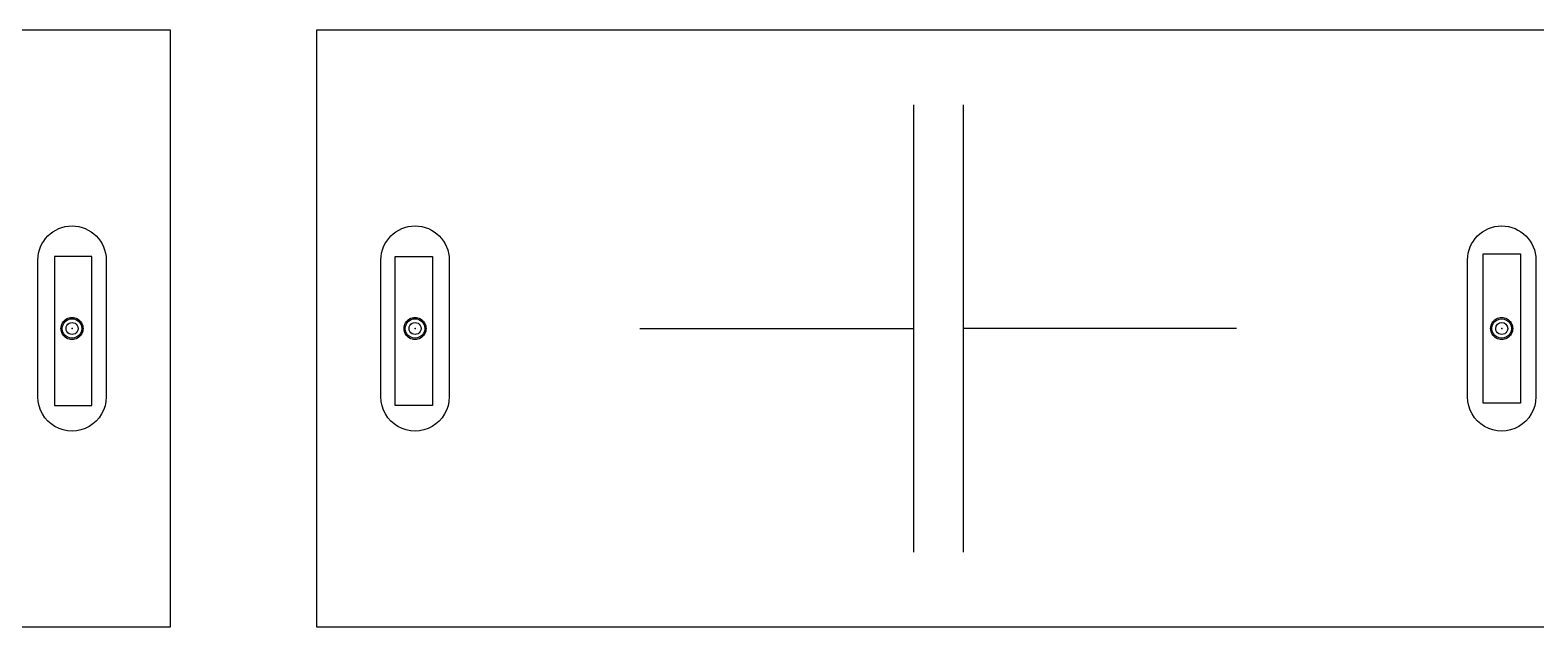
# Model space of a CAD drawing. Header units: millimetres. Extents: x 24815 to 37444, y -10619 to 6020.
# Drawn here: x 34955.2 to 35015.8, y 302.2 to 326.2 of the extents above; entities that cross this region are included whole.
import ezdxf

# ---------------------------------------------------------------- set-up
doc = ezdxf.new("R2010")
doc.units = ezdxf.units.MM

# ---------------------------------------------------------------- blocks, each defined once
blk = doc.blocks.new('A$C3CC6408C')
at = {"color": 2}
for p, q in [((-178.52, -67.249), (-229.975, -67.249)), ((-178.52, -91.247), (-178.52, -67.249)), ((-166.644, -67.249), (-172.643, -67.249)), ((-172.643, -67.249), (-172.643, -91.247)), ((-121.188, -67.249), (-166.644, -67.249)), ((-148.645, -70.248), (-148.645, -88.247)), ((-146.646, -70.248), (-146.646, -88.247)), ((-125.734, -82.247), (-125.734, -76.248)), ((-125.734, -76.248), (-124.234, -76.248)), ((-124.234, -76.248), (-124.234, -82.247)), ((-183.854, -81.998), (-183.854, -76.498)), ((-183.854, -81.998), (-183.854, -76.498)), ((-181.682, -76.348), (-183.182, -76.348)), ((-183.182, -76.348), (-183.182, -82.347)), ((-181.682, -82.347), (-181.682, -76.348)), ((-181.104, -76.498), (-181.104, -81.998)), ((-181.104, -76.498), (-181.104, -81.998)), ((-170.059, -81.998), (-170.059, -76.498)), ((-170.059, -76.498), (-170.059, -76.498)), ((-170.059, -81.998), (-170.059, -76.498)), ((-170.059, -76.498), (-170.059, -76.498)), ((-169.478, -82.347), (-169.478, -76.348)), ((-169.478, -76.348), (-167.978, -76.348)), ((-167.978, -76.348), (-167.978, -82.347)), ((-167.309, -76.498), (-167.309, -81.998)), ((-167.309, -76.498), (-167.309, -81.998)), ((-126.359, -81.998), (-126.359, -76.498)), ((-126.359, -76.498), (-126.359, -76.498)), ((-126.359, -81.998), (-126.359, -76.498)), ((-126.359, -76.498), (-126.359, -76.498)), ((-123.609, -76.498), (-123.609, -81.998)), ((-123.609, -76.498), (-123.609, -81.998)), ((-159.645, -79.248), (-148.645, -79.248)), ((-135.647, -79.248), (-146.646, -79.248)), ((-183.182, -82.347), (-182.682, -82.347)), ((-182.682, -82.347), (-181.682, -82.347)), ((-181.104, -81.998), (-181.104, -81.998)), ((-181.104, -81.998), (-181.104, -81.998)), ((-167.978, -82.347), (-169.478, -82.347)), ((-125.234, -82.247), (-125.734, -82.247)), ((-124.234, -82.247), (-125.234, -82.247)), ((-184.519, -91.247), (-178.52, -91.247)), ((-172.643, -91.247), (-121.188, -91.247))]:
    blk.add_line(p, q, dxfattribs=at)
at = {"color": 2, "extrusion": (0, 0, -1)}
for centre, major_axis, start_param, end_param in [((-124.984, -76.498), (0.972, 0.972), 3.926991, 7.068583), ((-124.984, -76.498), (0.972, 0.972), 3.926991, 7.068583), ((-182.479, -76.498), (0.972, 0.972), 3.926991, 7.068583), ((-182.479, -76.498), (0.972, 0.972), 3.926991, 7.068583), ((-168.684, -76.498), (0.972, 0.972), 3.926991, 7.068583), ((-168.684, -76.498), (0.972, 0.972), 3.926991, 7.068583), ((-182.479, -79.248), (-0.314, 0.314), 5.497787, 8.63938), ((-182.479, -79.248), (-0.314, 0.314), 5.497787, 8.63938), ((-182.479, -79.248), (-0.314, 0.314), 2.356194, 5.497787), ((-182.479, -79.248), (-0.314, 0.314), 2.356194, 5.497787), ((-182.479, -79.248), (0.278, 0.278), 3.926991, 7.068583), ((-182.479, -79.248), (0.278, 0.278), 3.926991, 7.068583), ((-182.479, -79.248), (0.278, 0.278), 3.926991, 7.068583), ((-182.479, -79.248), (0.278, 0.278), 3.926991, 7.068583), ((-182.479, -79.248), (0.278, 0.278), 3.926991, 7.068583), ((-182.479, -79.248), (0.278, 0.278), 3.926991, 7.068583), ((-182.479, -79.248), (0.278, 0.278), 3.926991, 7.068583), ((-182.479, -79.248), (0.278, 0.278), 3.926991, 7.068583), ((-182.479, -79.248), (0.278, 0.278), 3.926991, 7.068583), ((-182.479, -79.248), (0.278, 0.278), 3.926991, 7.068583), ((-182.479, -79.248), (0.278, 0.278), 3.926991, 7.068583), ((-182.479, -79.248), (0.278, 0.278), 0.785398, 3.926991), ((-182.479, -79.248), (0.278, 0.278), 0.785398, 3.926991), ((-182.479, -79.248), (0.278, 0.278), 0.785398, 3.926991), ((-182.479, -79.248), (0.278, 0.278), 0.785398, 3.926991), ((-182.479, -79.248), (0.278, 0.278), 0.785398, 3.926991), ((-182.479, -79.248), (0.278, 0.278), 0.785398, 3.926991), ((-182.479, -79.248), (0.278, 0.278), 0.785398, 3.926991), ((-182.479, -79.248), (0.278, 0.278), 0.785398, 3.926991), ((-182.479, -79.248), (0.278, 0.278), 0.785398, 3.926991), ((-182.479, -79.248), (0.278, 0.278), 0.785398, 3.926991), ((-182.479, -79.248), (0.278, 0.278), 0.785398, 3.926991), ((-182.479, -79.248), (-0.171, 0.171), 5.497787, 8.63938), ((-182.479, -79.248), (-0.171, 0.171), 5.497787, 8.63938), ((-182.479, -79.248), (0.171, 0.171), 0.785398, 3.926991), ((-182.479, -79.248), (0.171, 0.171), 0.785398, 3.926991), ((-168.684, -79.248), (-0.314, 0.314), 5.497787, 8.63938), ((-168.684, -79.248), (-0.314, 0.314), 5.497787, 8.63938), ((-168.684, -79.248), (-0.314, 0.314), 2.356194, 5.497787), ((-168.684, -79.248), (-0.314, 0.314), 2.356194, 5.497787), ((-168.684, -79.248), (0.278, 0.278), 3.926991, 7.068583), ((-168.684, -79.248), (0.278, 0.278), 3.926991, 7.068583), ((-168.684, -79.248), (0.278, 0.278), 3.926991, 7.068583), ((-168.684, -79.248), (0.278, 0.278), 3.926991, 7.068583), ((-168.684, -79.248), (0.278, 0.278), 3.926991, 7.068583), ((-168.684, -79.248), (0.278, 0.278), 3.926991, 7.068583), ((-168.684, -79.248), (0.278, 0.278), 3.926991, 7.068583), ((-168.684, -79.248), (0.278, 0.278), 3.926991, 7.068583), ((-168.684, -79.248), (0.278, 0.278), 3.926991, 7.068583), ((-168.684, -79.248), (0.278, 0.278), 3.926991, 7.068583), ((-168.684, -79.248), (0.278, 0.278), 3.926991, 7.068583), ((-168.684, -79.248), (0.278, 0.278), 0.785398, 3.926991), ((-168.684, -79.248), (0.278, 0.278), 0.785398, 3.926991), ((-168.684, -79.248), (0.278, 0.278), 0.785398, 3.926991), ((-168.684, -79.248), (0.278, 0.278), 0.785398, 3.926991), ((-168.684, -79.248), (0.278, 0.278), 0.785398, 3.926991), ((-168.684, -79.248), (0.278, 0.278), 0.785398, 3.926991), ((-168.684, -79.248), (0.278, 0.278), 0.785398, 3.926991), ((-168.684, -79.248), (0.278, 0.278), 0.785398, 3.926991), ((-168.684, -79.248), (0.278, 0.278), 0.785398, 3.926991), ((-168.684, -79.248), (0.278, 0.278), 0.785398, 3.926991), ((-168.684, -79.248), (0.278, 0.278), 0.785398, 3.926991), ((-168.684, -79.248), (-0.171, 0.171), 5.497787, 8.63938), ((-168.684, -79.248), (-0.171, 0.171), 5.497787, 8.63938), ((-168.684, -79.248), (0.171, 0.171), 0.785398, 3.926991), ((-168.684, -79.248), (0.171, 0.171), 0.785398, 3.926991), ((-124.984, -79.248), (-0.314, 0.314), 5.497787, 8.63938), ((-124.984, -79.248), (-0.314, 0.314), 5.497787, 8.63938), ((-124.984, -79.248), (-0.314, 0.314), 2.356194, 5.497787), ((-124.984, -79.248), (-0.314, 0.314), 2.356194, 5.497787), ((-124.984, -79.248), (-0.278, 0.278), 5.497787, 8.63938), ((-124.984, -79.248), (-0.278, 0.278), 5.497787, 8.63938), ((-124.984, -79.248), (-0.278, 0.278), 5.497787, 8.63938), ((-124.984, -79.248), (-0.278, 0.278), 5.497787, 8.63938), ((-124.984, -79.248), (-0.278, 0.278), 5.497787, 8.63938), ((-124.984, -79.248), (-0.278, 0.278), 5.497787, 8.63938), ((-124.984, -79.248), (-0.278, 0.278), 5.497787, 8.63938), ((-124.984, -79.248), (-0.278, 0.278), 5.497787, 8.63938), ((-124.984, -79.248), (-0.278, 0.278), 5.497787, 8.63938), ((-124.984, -79.248), (-0.278, 0.278), 5.497787, 8.63938), ((-124.984, -79.248), (-0.278, 0.278), 5.497787, 8.63938), ((-124.984, -79.248), (0.278, 0.278), 0.785398, 3.926991), ((-124.984, -79.248), (0.278, 0.278), 0.785398, 3.926991), ((-124.984, -79.248), (0.278, 0.278), 0.785398, 3.926991), ((-124.984, -79.248), (0.278, 0.278), 0.785398, 3.926991), ((-124.984, -79.248), (0.278, 0.278), 0.785398, 3.926991), ((-124.984, -79.248), (0.278, 0.278), 0.785398, 3.926991), ((-124.984, -79.248), (0.278, 0.278), 0.785398, 3.926991), ((-124.984, -79.248), (0.278, 0.278), 0.785398, 3.926991), ((-124.984, -79.248), (0.278, 0.278), 0.785398, 3.926991), ((-124.984, -79.248), (0.278, 0.278), 0.785398, 3.926991), ((-124.984, -79.248), (0.278, 0.278), 0.785398, 3.926991), ((-124.984, -79.248), (0.171, 0.171), 3.926991, 7.068583), ((-124.984, -79.248), (0.171, 0.171), 3.926991, 7.068583), ((-124.984, -79.248), (0.171, 0.171), 0.785398, 3.926991), ((-124.984, -79.248), (0.171, 0.171), 0.785398, 3.926991), ((-182.479, -81.998), (-0.972, 0.972), 2.356194, 5.497787), ((-182.479, -81.998), (-0.972, 0.972), 2.356194, 5.497787), ((-168.684, -81.998), (-0.972, 0.972), 2.356194, 5.497787), ((-168.684, -81.998), (-0.972, 0.972), 2.356194, 5.497787), ((-124.984, -81.998), (-0.972, 0.972), 2.356194, 5.497787), ((-124.984, -81.998), (-0.972, 0.972), 2.356194, 5.497787)]:
    blk.add_ellipse(centre, major_axis=major_axis, ratio=1, start_param=start_param, end_param=end_param, dxfattribs=at)
at = {"color": 2}
for p in [(-182.479, -79.248), (-168.684, -79.248), (-124.984, -79.248)]:
    blk.add_point(p, dxfattribs=at)
blk = doc.blocks.new('A$C2A0E6E33')
blk.add_blockref('A$C3CC6408C', (311.474, -35.1))
blk = doc.blocks.new('A$C5DC13BC3')
blk.add_blockref('A$C2A0E6E33', (-347, -418.5))

msp = doc.modelspace()

# ---------------------------------------------------------------- block references
msp.add_blockref('A$C5DC13BC3', (35174.91675, 847.01411))

doc.saveas('drawing.dxf')
